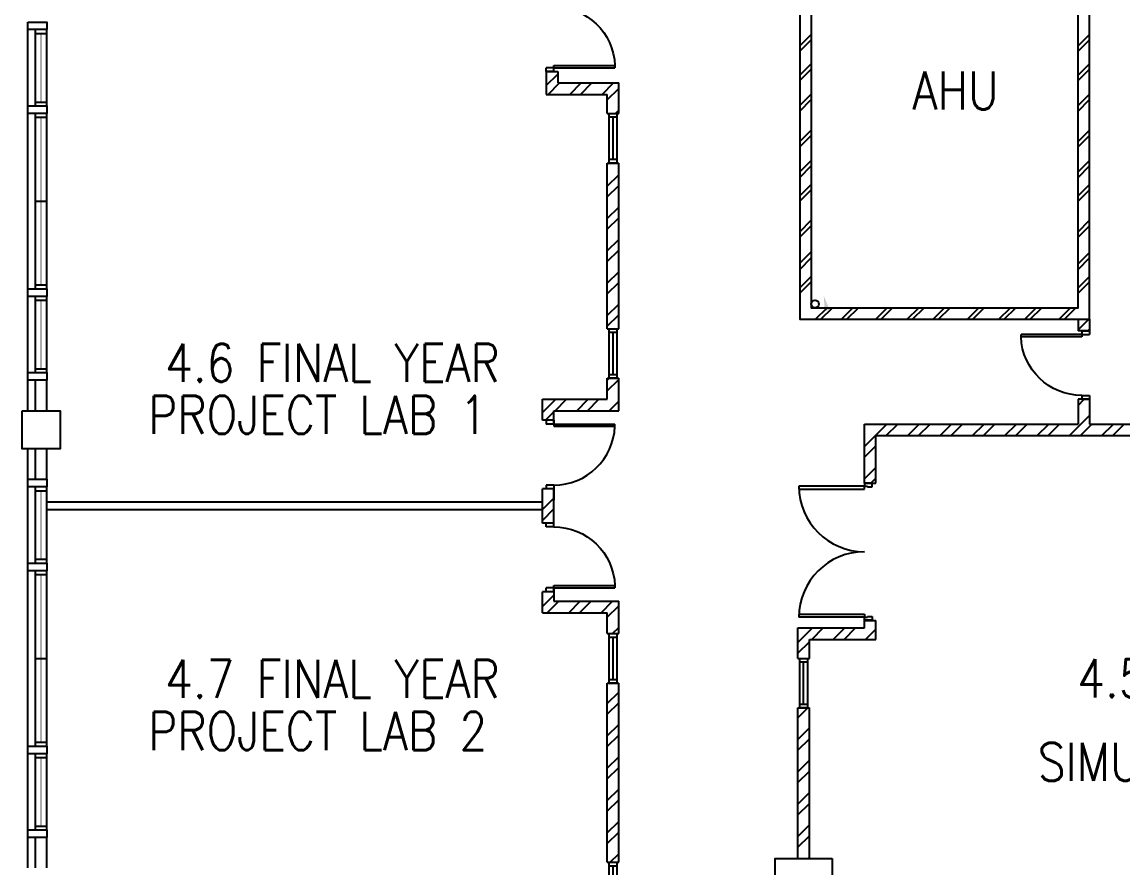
# Model space of a CAD drawing. Extents: x 2284769 to 2400769, y -845223 to -764674.
# Drawn here: x 2284769 to 2299207, y -802174 to -791074 of the extents above; entities that cross this region are included whole.
import ezdxf
from ezdxf.enums import TextEntityAlignment as Align

# ---------------------------------------------------------------- set-up
doc = ezdxf.new("R2010")
doc.units = 0
doc.header["$LTSCALE"] = 10
doc.header["$MEASUREMENT"] = 0
doc.linetypes.add('DIVIDE', pattern=[1.25, 0.5, -0.25, 0, -0.25, 0, -0.25])
doc.layers.get('0').update_dxf_attribs({"linetype": 'CONTINUOUS'})
for name, color, linetype in [('-SPR TEXT', 2, 'CONTINUOUS'), ('COL', 3, 'CONTINUOUS'), ('DOOR', 5, 'CONTINUOUS'), ('DR', 7, 'CONTINUOUS'), ('H', 1, 'CONTINUOUS'), ('hatch', 7, 'CONTINUOUS'), ('LINE', 7, 'CONTINUOUS'), ('partition', 7, 'CONTINUOUS'), ('stair', 7, 'CONTINUOUS'), ('T50', 4, 'CONTINUOUS'), ('WALL', 2, 'CONTINUOUS'), ('WIN', 5, 'CONTINUOUS'), ('WP', 50, 'DIVIDE')]:
    doc.layers.add(name, color=color, linetype=linetype)
doc.styles.add('ROMANS', font='romans')

# ---------------------------------------------------------------- blocks, each defined once
blk = doc.blocks.new('FG')
at = {"layer": 'LINE', "linetype": 'Continuous'}
for points in [[(0, 0), (50, 0), (50, 100), (0, 100)], [(600, 0), (650, 0), (650, 100), (600, 100)]]:
    blk.add_lwpolyline(points, close=True, dxfattribs=at)
at = {"layer": 'LINE', "color": 5, "linetype": 'Continuous'}
for points in [[(600, 100), (50, 100)], [(50, 0), (600, 0)]]:
    blk.add_lwpolyline(points, dxfattribs=at)
at = {"layer": 'LINE', "color": 1, "linetype": 'Continuous'}
blk.add_lwpolyline([(50, 50), (600, 50)], dxfattribs=at)
blk = doc.blocks.new('D900')
at = {"layer": 'DOOR', "color": 7}
for p, q in [((50, 100), (50, 899)), ((80, 899), (50, 899)), ((80, 100), (80, 899)), ((0, 100), (0, 0)), ((0, 100), (50, 100)), ((0, 0), (50, 0)), ((50, 100), (50, 0)), ((50, 100), (80, 100)), ((850, 100), (850, 0)), ((850, 100), (900, 100)), ((850, 0), (900, 0)), ((900, 100), (900, 0))]:
    blk.add_line(p, q, dxfattribs=at)
blk.add_arc((50, 100), 800, 0, 87.8509, dxfattribs=at)
blk = doc.blocks.new('D1800-A')
at = {"layer": 'DR'}
for p, q in [((0, 0), (100, 0)), ((0, -50), (0, 0)), ((100, 0), (100, -40)), ((60, -50), (0, -50)), ((100, -40), (60, -40)), ((60, -40), (60, -50)), ((100, -40), (960, -40)), ((100, -80), (100, -40)), ((959, -80), (100, -80)), ((959, -1720), (100, -1720)), ((100, -1720), (100, -1760)), ((60, -1750), (0, -1750)), ((0, -1750), (0, -1800)), ((0, -1800), (100, -1800)), ((60, -1760), (60, -1750)), ((100, -1760), (60, -1760)), ((100, -1760), (960, -1760)), ((100, -1800), (100, -1760))]:
    blk.add_line(p, q, dxfattribs=at)
for centre, start, end in [((100, -40), 270.0001, 0), ((100, -1760), 0, 90)]:
    blk.add_arc(centre, 860, start, end, dxfattribs=at)

msp = doc.modelspace()

# ---------------------------------------------------------------- hatches: boundary and pattern name
at = {"layer": 'H'}
h = msp.add_hatch(dxfattribs=at)
h.set_pattern_fill('ANSI32', color=0, scale=800, style=0)
h.paths.add_polyline_path([(2291794.4, -791874.1), (2291794.4, -791724.1), (2291644.4, -791724.1), (2291644.4, -792024.1), (2292444.4, -792024.1), (2292444.4, -792274.1), (2292594.4, -792274.1), (2292594.4, -791874.1)])
h.paths.add_polyline_path([(2292444.4, -795099.1), (2292594.4, -795099.1), (2292594.4, -792924.1), (2292444.4, -792924.1)])
h.paths.add_polyline_path([(2292594.4, -796174.1), (2292594.4, -795749.1), (2292444.4, -795749.1), (2292444.4, -796024.1), (2291594.4, -796024.1), (2291594.4, -796299.1), (2291744.4, -796299.1), (2291744.4, -796174.1)])
h.paths.add_polyline_path([(2291744.4, -797199.1), (2291644.4, -797199.1), (2291594.4, -797199.1), (2291594.4, -797649.1), (2291744.4, -797649.1)])
h.paths.add_polyline_path([(2291744.4, -798674.1), (2291744.4, -798549.1), (2291594.4, -798549.1), (2291594.4, -798824.1), (2292444.4, -798824.1), (2292444.4, -799099.1), (2292594.4, -799099.1), (2292594.4, -798674.1)])
h.paths.add_polyline_path([(2294944.4, -799024.1), (2294944.4, -799424.1), (2295094.4, -799424.1), (2295094.4, -799174.1), (2295967.9, -799174.1), (2295967.9, -798926), (2295817.9, -798926), (2295817.9, -799024.1)])
h.paths.add_polyline_path([(2295967.9, -796499.1), (2304519.4, -796499.1), (2304519.4, -796349.1), (2298769.4, -796349.1), (2298769.4, -796024.1), (2298619.4, -796024.1), (2298619.4, -796349.1), (2295817.9, -796349.1), (2295817.9, -797124.1), (2295967.9, -797124.1)])
h.paths.add_polyline_path([(2298619.4, -794974.1), (2298619.4, -795124.1), (2298769.4, -795124.1), (2298769.4, -794974.1)])
h = msp.add_hatch(dxfattribs=at)
h.set_pattern_fill('ANSI32', color=0, scale=800, style=0)
h.paths.add_polyline_path([(2295094.4, -800074.1), (2294944.4, -800074.1), (2294944.4, -802049.1), (2295094.4, -802049.1)])
h.paths.add_polyline_path([(2295094.4, -802799.1), (2294944.4, -802799.1), (2294944.4, -805024.1), (2295094.4, -805024.1)])
h.paths.add_polyline_path([(2295094.4, -805924.1), (2295094.4, -805674.1), (2294944.4, -805674.1), (2294944.4, -806074.1), (2295794.4, -806074.1), (2295794.4, -806174.1), (2295944.4, -806174.1), (2295944.4, -805924.1)])
h.paths.add_polyline_path([(2295944.4, -807974.1), (2295794.4, -807974.1), (2295794.4, -808348.3), (2295944.4, -808348.3)])
h.paths.add_polyline_path([(2291744.4, -805674.1), (2291744.4, -805549.1), (2291594.4, -805549.1), (2291594.4, -805824.1), (2292444.4, -805824.1), (2292444.4, -806099.1), (2292594.4, -806099.1), (2292594.4, -805674.1)])
h.paths.add_polyline_path([(2291744.4, -804199.1), (2291644.4, -804199.1), (2291594.4, -804199.1), (2291594.4, -804649.1), (2291744.4, -804649.1)])
h.paths.add_polyline_path([(2291594.4, -803024.1), (2291594.4, -803299.1), (2291744.4, -803299.1), (2291744.4, -803174.1), (2292594.4, -803174.1), (2292594.4, -802749.1), (2292444.4, -802749.1), (2292444.4, -803024.1)])
h.paths.add_polyline_path([(2292444.4, -802099.1), (2292594.4, -802099.1), (2292594.4, -799749.1), (2292444.4, -799749.1)])

# ---------------------------------------------------------------- linework, layer by layer
at = {"layer": '-SPR TEXT', "color": 0}
msp.add_circle((2295169.4, -794774.1), 50, dxfattribs=at)
at = {"color": 0}
for p, q in [((2284844.4, -796174.1), (2284844.4, -791074.1)), ((2284844.4, -802174.1), (2284844.4, -796674.1))]:
    msp.add_line(p, q, dxfattribs=at)
at = {"layer": 'COL', "color": 0}
for points in [[(2284769.4, -796174.1), (2285269.4, -796174.1), (2285269.4, -796674.1), (2284769.4, -796674.1)], [(2295394.4, -802049.1), (2295394.4, -802799.1), (2294644.4, -802799.1), (2294644.4, -802049.1)]]:
    msp.add_lwpolyline(points, close=True, dxfattribs=at)
at = {"layer": 'H', "color": 0}
for p, q in [((2294969.4, -791387), (2295119.4, -791237)), ((2294969.4, -791457.8), (2295119.4, -791307.8)), ((2298619.4, -791387), (2298769.4, -791237)), ((2298619.4, -791457.8), (2298769.4, -791307.8)), ((2294969.4, -791771.3), (2295119.4, -791621.3)), ((2294969.4, -791842), (2295119.4, -791692)), ((2298619.4, -791771.3), (2298769.4, -791621.3)), ((2298619.4, -791842), (2298769.4, -791692)), ((2294969.4, -792171.3), (2295119.4, -792021.3)), ((2298619.4, -792171.3), (2298769.4, -792021.3)), ((2294969.4, -792242), (2295119.4, -792092)), ((2298619.4, -792242), (2298769.4, -792092)), ((2294969.4, -792642), (2295119.4, -792492)), ((2294969.4, -792712.7), (2295119.4, -792562.7)), ((2298619.4, -792642), (2298769.4, -792492)), ((2298619.4, -792712.7), (2298769.4, -792562.7)), ((2294969.4, -793042), (2295119.4, -792892)), ((2298619.4, -793042), (2298769.4, -792892)), ((2294969.4, -793112.7), (2295119.4, -792962.7)), ((2298619.4, -793112.7), (2298769.4, -792962.7)), ((2294969.4, -793355.4), (2295119.4, -793205.4)), ((2294969.4, -793426.1), (2295119.4, -793276.1)), ((2298619.4, -793355.4), (2298769.4, -793205.4)), ((2298619.4, -793426.1), (2298769.4, -793276.1)), ((2294969.4, -793826.1), (2295119.4, -793676.1)), ((2294969.4, -793896.8), (2295119.4, -793746.8)), ((2298619.4, -793826.1), (2298769.4, -793676.1)), ((2298619.4, -793896.8), (2298769.4, -793746.8)), ((2294969.4, -794237.9), (2295119.4, -794087.9)), ((2294969.4, -794319.6), (2295119.4, -794169.6)), ((2298619.4, -794248.8), (2298769.4, -794098.8)), ((2298619.4, -794319.6), (2298769.4, -794169.6)), ((2294969.4, -794562.3), (2295119.4, -794412.3)), ((2294969.4, -794633), (2295119.4, -794483)), ((2298619.4, -794562.3), (2298769.4, -794412.3)), ((2298619.4, -794633), (2298769.4, -794483))]:
    msp.add_line(p, q, dxfattribs=at)
at = {"layer": 'hatch', "color": 0}
for p, q in [((2295176.1, -794974.1), (2295326.1, -794824.1)), ((2295246.1, -794974.1), (2295396.1, -794824.1)), ((2295515.3, -794974.1), (2295665.3, -794824.1)), ((2295586.9, -794974.1), (2295736.9, -794824.1)), ((2295964.2, -794974.1), (2296114.2, -794824.1)), ((2296035.8, -794974.1), (2296185.8, -794824.1)), ((2296378.3, -794974.1), (2296528.3, -794824.1)), ((2296448.3, -794974.1), (2296598.3, -794824.1)), ((2296717.5, -794974.1), (2296867.5, -794824.1)), ((2296789.1, -794974.1), (2296939.1, -794824.1)), ((2297166.4, -794974.1), (2297316.4, -794824.1)), ((2297238.1, -794974.1), (2297388.1, -794824.1)), ((2297580.5, -794974.1), (2297730.5, -794824.1)), ((2297650.6, -794974.1), (2297800.6, -794824.1)), ((2297919.7, -794974.1), (2298069.7, -794824.1)), ((2297991.4, -794974.1), (2298141.4, -794824.1)), ((2298368.6, -794974.1), (2298518.6, -794824.1)), ((2298440.3, -794974.1), (2298590.3, -794824.1))]:
    msp.add_line(p, q, dxfattribs=at)
at = {"layer": 'partition', "color": 0}
for p, q in [((2291594.4, -797374.1), (2285094.4, -797374.1)), ((2285094.4, -797474.1), (2285094.4, -797374.1)), ((2291594.4, -797474.1), (2285094.4, -797474.1))]:
    msp.add_line(p, q, dxfattribs=at)
at = {"layer": 'WALL', "color": 0}
for p, q in [((2291644.4, -791724.1), (2291644.4, -792024.1)), ((2291644.4, -791724.1), (2291644.4, -791724.1)), ((2291644.4, -791724.1), (2291794.4, -791724.1)), ((2291794.4, -791724.1), (2291794.4, -791874.1)), ((2291644.4, -791874.1), (2291644.4, -791974.1)), ((2291794.4, -791874.1), (2292594.4, -791874.1)), ((2292594.4, -792274.1), (2292594.4, -791874.1)), ((2291644.4, -792024.1), (2292444.4, -792024.1)), ((2292444.4, -792274.1), (2292444.4, -792024.1)), ((2292444.4, -792274.1), (2292594.4, -792274.1)), ((2292444.4, -792924.1), (2292594.4, -792924.1)), ((2292444.4, -795099.1), (2292444.4, -792924.1)), ((2292594.4, -795099.1), (2292594.4, -792924.1)), ((2298619.4, -794974.1), (2298619.4, -795124.1)), ((2298769.4, -794974.1), (2298769.4, -795124.1)), ((2292444.4, -795099.1), (2292594.4, -795099.1)), ((2298769.4, -795124.1), (2298619.4, -795124.1)), ((2284944.4, -796174.1), (2284944.4, -795774.1)), ((2285094.4, -796174.1), (2285094.4, -795774.1)), ((2292444.4, -795749.1), (2292594.4, -795749.1)), ((2292444.4, -796024.1), (2292444.4, -795749.1)), ((2292594.4, -796174.1), (2292594.4, -795749.1)), ((2291594.4, -796024.1), (2292444.4, -796024.1)), ((2291594.4, -796299.1), (2291594.4, -796024.1)), ((2298619.4, -796024.1), (2298619.4, -796349.1)), ((2298769.4, -796024.1), (2298619.4, -796024.1)), ((2298769.4, -796024.1), (2298769.4, -796349.1)), ((2291744.4, -796349.1), (2291744.4, -796174.1)), ((2291744.4, -796174.1), (2292594.4, -796174.1)), ((2291744.4, -796299.1), (2291594.4, -796299.1)), ((2295817.9, -797124.1), (2295817.9, -796349.1)), ((2295817.9, -796349.1), (2298619.4, -796349.1)), ((2298769.4, -796349.1), (2304519.4, -796349.1)), ((2295967.9, -797124.1), (2295967.9, -796499.1)), ((2295967.9, -796499.1), (2304519.4, -796499.1)), ((2284944.4, -797074.1), (2284944.4, -796674.1)), ((2285094.4, -797074.1), (2285094.4, -796674.1)), ((2291744.4, -797199.1), (2291594.4, -797199.1)), ((2291594.4, -797649.1), (2291594.4, -797199.1)), ((2291744.4, -797649.1), (2291744.4, -797199.1)), ((2291744.4, -797199.1), (2291744.4, -797349.1)), ((2295817.9, -797124.1), (2295967.9, -797124.1)), ((2291744.4, -797649.1), (2291594.4, -797649.1)), ((2291744.4, -798499.1), (2291744.4, -798674.1)), ((2291594.4, -798824.1), (2291594.4, -798549.1)), ((2291744.4, -798549.1), (2291594.4, -798549.1)), ((2291744.4, -798674.1), (2292594.4, -798674.1)), ((2292594.4, -799099.1), (2292594.4, -798674.1)), ((2291594.4, -798824.1), (2292444.4, -798824.1)), ((2292444.4, -799099.1), (2292444.4, -798824.1)), ((2295817.9, -799024.1), (2295817.9, -798926)), ((2295817.9, -798926), (2295967.9, -798926)), ((2295967.9, -799174.1), (2295967.9, -798926)), ((2292444.4, -799099.1), (2292594.4, -799099.1)), ((2294944.4, -799024.1), (2295817.9, -799024.1)), ((2294944.4, -799424.1), (2294944.4, -799024.1)), ((2295094.4, -799424.1), (2295094.4, -799174.1)), ((2295094.4, -799174.1), (2295967.9, -799174.1)), ((2294944.4, -799424.1), (2295094.4, -799424.1)), ((2292444.4, -799749.1), (2292594.4, -799749.1)), ((2292444.4, -802099.1), (2292444.4, -799749.1)), ((2292594.4, -802099.1), (2292594.4, -799749.1)), ((2294944.4, -802049.1), (2294944.4, -800074.1)), ((2294944.4, -800074.1), (2295094.4, -800074.1)), ((2295094.4, -802049.1), (2295094.4, -800074.1)), ((2284944.4, -802174.1), (2284944.4, -801774.1)), ((2285094.4, -802174.1), (2285094.4, -801774.1)), ((2292444.4, -802099.1), (2292594.4, -802099.1))]:
    msp.add_line(p, q, dxfattribs=at)
for points in [[(2294969.4, -790724.1), (2294969.4, -794974.1), (2298769.4, -794974.1), (2298769.4, -790124.1), (2297019.4, -790124.1)], [(2295119.4, -790724.1), (2295119.4, -794824.1), (2298619.4, -794824.1), (2298619.4, -790274.1), (2297019.4, -790274.1)]]:
    msp.add_lwpolyline(points, dxfattribs=at)
for points in [[(2284844.4, -791074.1), (2285094.4, -791074.1), (2285094.4, -791174.1), (2284844.4, -791174.1)], [(2284844.4, -792174.1), (2285094.4, -792174.1), (2285094.4, -792274.1), (2284844.4, -792274.1)], [(2284844.4, -794574.1), (2285094.4, -794574.1), (2285094.4, -794674.1), (2284844.4, -794674.1)], [(2284844.4, -795674.1), (2285094.4, -795674.1), (2285094.4, -795774.1), (2284844.4, -795774.1)], [(2284844.4, -797074.1), (2285094.4, -797074.1), (2285094.4, -797174.1), (2284844.4, -797174.1)], [(2284844.4, -798174.1), (2285094.4, -798174.1), (2285094.4, -798274.1), (2284844.4, -798274.1)], [(2284844.4, -800574.1), (2285094.4, -800574.1), (2285094.4, -800674.1), (2284844.4, -800674.1)], [(2284844.4, -801674.1), (2285094.4, -801674.1), (2285094.4, -801774.1), (2284844.4, -801774.1)]]:
    msp.add_lwpolyline(points, close=True, dxfattribs=at)
at = {"layer": 'WIN', "color": 0}
for p, q in [((2284944.4, -792174.1), (2284944.4, -791174.1)), ((2285094.4, -792174.1), (2285094.4, -791174.1)), ((2284944.4, -791224.1), (2285094.4, -791224.1)), ((2284944.4, -792124.1), (2285094.4, -792124.1)), ((2284944.4, -794574.1), (2284944.4, -792274.1)), ((2284944.4, -792324.1), (2285094.4, -792324.1)), ((2285094.4, -794574.1), (2285094.4, -792274.1)), ((2284944.4, -793424.1), (2285094.4, -793424.1)), ((2284944.4, -794524.1), (2285094.4, -794524.1)), ((2284944.4, -795674.1), (2284944.4, -794674.1)), ((2284944.4, -794724.1), (2285094.4, -794724.1)), ((2285094.4, -795674.1), (2285094.4, -794674.1)), ((2284944.4, -795624.1), (2285094.4, -795624.1)), ((2284944.4, -798174.1), (2284944.4, -797174.1)), ((2284944.4, -797224.1), (2285094.4, -797224.1)), ((2285094.4, -798174.1), (2285094.4, -797174.1)), ((2284944.4, -798124.1), (2285094.4, -798124.1)), ((2284944.4, -800574.1), (2284944.4, -798274.1)), ((2284944.4, -798324.1), (2285094.4, -798324.1)), ((2285094.4, -800574.1), (2285094.4, -798274.1)), ((2284944.4, -799424.1), (2285094.4, -799424.1)), ((2284944.4, -800524.1), (2285094.4, -800524.1)), ((2284944.4, -801674.1), (2284944.4, -800674.1)), ((2285094.4, -801674.1), (2285094.4, -800674.1)), ((2284944.4, -800724.1), (2285094.4, -800724.1)), ((2284944.4, -801624.1), (2285094.4, -801624.1))]:
    msp.add_line(p, q, dxfattribs=at)
at = {"layer": 'WIN', "color": 0, "const_width": 10, "flags": 128}
for points in [[(2285019.4, -792124.1), (2285019.4, -791224.1)], [(2285019.4, -794524.1), (2285019.4, -792324.1)], [(2285019.4, -794724.1), (2285019.4, -795624.1)], [(2285019.4, -798124.1), (2285019.4, -797224.1)], [(2285019.4, -800524.1), (2285019.4, -798324.1)], [(2285019.4, -800724.1), (2285019.4, -801624.1)]]:
    msp.add_lwpolyline(points, dxfattribs=at)
at = {"layer": 'WP', "color": 0}
msp.add_solid([(2295296.1, -794866.1), (2295360.9, -794850.8), (2295282.4, -794663.8)], dxfattribs=at)

# ---------------------------------------------------------------- block references
at = {"layer": 'LINE', "color": 0, "xscale": -1, "rotation": 270}
for p in [(2292469.4, -792924.1), (2292469.4, -795749.1), (2292469.4, -799749.1), (2294969.4, -800074.1), (2292469.4, -802749.1)]:
    msp.add_blockref('FG', p, dxfattribs=at)
at = {"layer": 'stair', "color": 0, "xscale": -1}
for p, rotation in [((2291644.4, -791724.1), 270), ((2298769.4, -795124.1), 90), ((2291644.4, -798549.1), 270)]:
    msp.add_blockref('D900', p, dxfattribs=dict(at, rotation=rotation))
at = {"layer": 'stair', "color": 0}
for name, p, rotation in [('D900', (2291644.4, -796299.1), 270), ('D1800-A', (2295917.9, -798924.1), 180)]:
    msp.add_blockref(name, p, dxfattribs=dict(at, rotation=rotation))

# ---------------------------------------------------------------- texts
at = {"layer": 'T50', "color": 0, "style": 'ROMANS', "width": 0.85}
msp.add_text('AHU', height=500, dxfattribs=at).set_placement((2296446.7, -792224.1))
for s, p in [('4.6 FINAL YEAR', (2288839.7, -795546.1)), ('PROJECT LAB 1', (2288647.2, -796228.8)), ('4.7 FINAL YEAR', (2288839.7, -799693.3)), ('4.5 DESIGN', (2300218.3, -799685.1)), ('PROJECT LAB 2', (2288647.2, -800376)), ('SIMULATION LAB', (2300357.4, -800782.4))]:
    msp.add_text(s, height=500, dxfattribs=at).set_placement(p, align=Align.MIDDLE)

doc.saveas('drawing.dxf')
